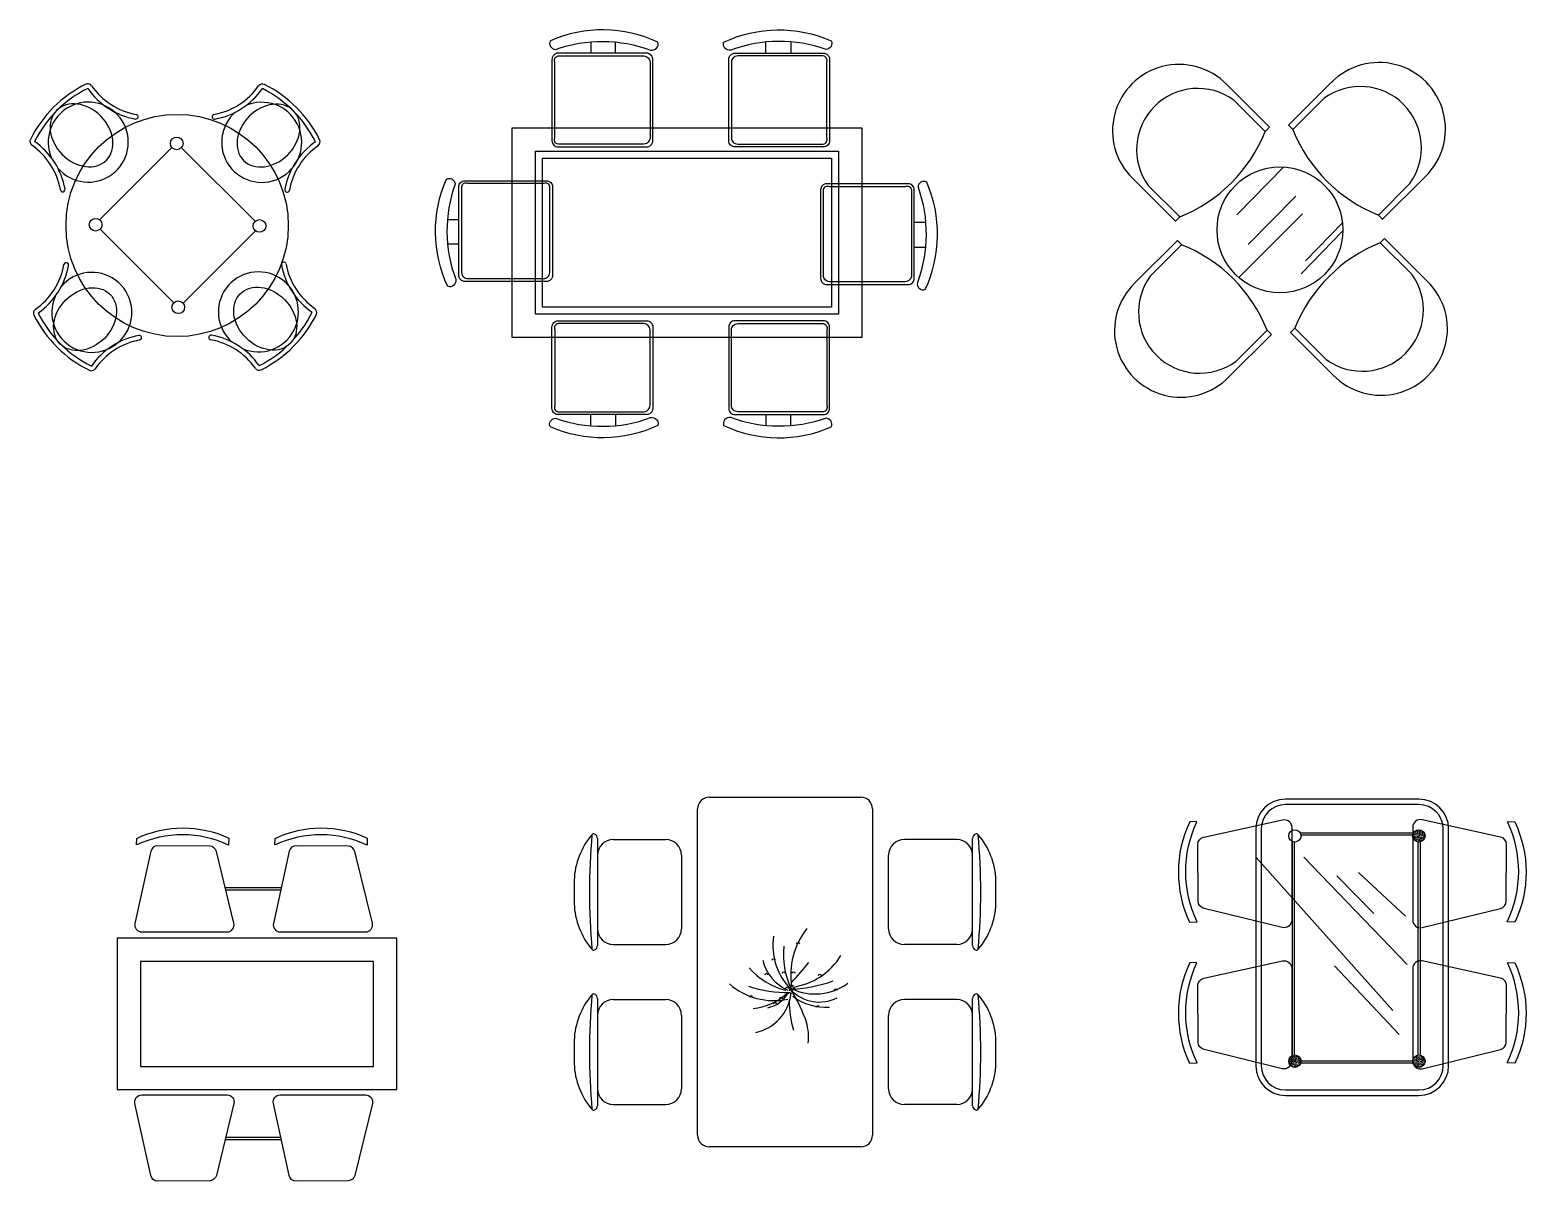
# Model space of a CAD drawing. Header units: millimetres. Extents: x 42 to 19556, y 853 to 17555.
# Drawn here: x 211 to 6628, y 4965 to 9905 of the extents above; entities that cross this region are included whole.
import ezdxf

# ---------------------------------------------------------------- set-up
doc = ezdxf.new("R2010")
doc.units = ezdxf.units.MM
pattern_1 = [(310, (6978.103, 5865.1085), (6.65608, 0.582332), [0.69599, -7.655892]), (5, (6978.103, 5865.1085), (-1.287594, -6.980245), [0.556792, -6.124714]), (259.5486, (6978.658, 5865.157), (5.36849, -6.39791), [0.5915, -6.506507]), (313.8158, (6978.103, 5863.2525), (9.903857, 1.535995), [1.043985, -11.48384]), (263.3644, (6978.928, 5863.3805), (8.67355, -9.039686), [0.88725, -9.75976]), (8.8158, (6978.103, 5863.253), (8.67354, -9.03969), [0.83519, -9.18707]), (339, (6979.031, 5863.7165), (5.53922, 3.73625), [0.69599, -7.655892]), (34, (6979.031, 5863.7165), (2.257934, -6.729297), [0.556792, -6.124714]), (288.5486, (6979.493, 5864.028), (7.797156, -2.99304), [0.5915, -6.506507]), (322.5, (6978.1031, 5865.1085), (0.112842, -3.0892114), [0, -6.050475, 0, -6.217512, 0, -6.147913]), (352.5, (6978.103, 5865.1085), (2.441251, -3.660089), [0, -3.54491, 0, -5.911277, 0, -2.343167]), (32.5, (6976.0337, 5865.1085), (4.9538023, 0.2093063), [0, -2.319967, 0, -7.238298, 0, -9.604664]), (42.5, (6975.1057, 5865.1085), (5.411891, -0.928961), [0, -3.015957, 0, -4.806972, 0, -6.820704])]

msp = doc.modelspace()

# ---------------------------------------------------------------- hatches: boundary and pattern name
at = {"true_color": 0x000000}
h = msp.add_hatch(dxfattribs=at)
h.set_pattern_fill('AR-CONC,_I', color=18, scale=0.927987, style=2)
h.set_pattern_definition(pattern_1)
edge = h.paths.add_edge_path()
edge.add_ellipse((5636.5, 6446.6), major_axis=(18.8, 18.8), ratio=1, start_angle=-45, end_angle=315, ccw=False)
h.paths.add_polyline_path([(5592.4, 6413.8), (5594.1, 6413.8), (5594.1, 6413.2), (5592.4, 6413.2)], flags=9)
h = msp.add_hatch(dxfattribs=at)
h.set_pattern_fill('AR-CONC,_I', color=18, scale=0.927987, style=2)
h.set_pattern_definition(pattern_1)
edge = h.paths.add_edge_path()
edge.add_arc((6168.2, 6446.6), 26.6, 0, 360)
h = msp.add_hatch(dxfattribs=at)
h.set_pattern_fill('AR-CONC,_I', color=18, scale=0.927987, style=2)
h.set_pattern_definition(pattern_1)
edge = h.paths.add_edge_path()
edge.add_arc((5636.5, 5480.1), 26.6, 0, 360)
h = msp.add_hatch(dxfattribs=at)
h.set_pattern_fill('AR-CONC,_I', color=18, scale=0.927987, style=2)
h.set_pattern_definition(pattern_1)
edge = h.paths.add_edge_path()
edge.add_arc((6168.2, 5480.1), 26.6, 0, 360)

# ---------------------------------------------------------------- linework, layer by layer
at = {"color": 18, "true_color": 0x000000}
for p, q in [((5527.3, 9487.3), (5344, 9670.5)), ((5609.5, 9495.6), (5792.8, 9678.9)), ((5509, 9468.9), (5374.3, 9603.6)), ((5762.5, 9612), (5627.9, 9477.3)), ((5527.7, 9487.8), (5509.4, 9469.5)), ((5627.9, 9477.3), (5609.5, 9495.6)), ((509.7, 9090.1), (820.1, 9401)), ((861.2, 9399.4), (1177.4, 9083.7)), ((5587.5, 9316.7), (5387.9, 9112)), ((5124.1, 9084), (4940.8, 9267.3)), ((5994.4, 9110.7), (6129.1, 9245.4)), ((6012.8, 9092.4), (6196, 9275.7)), ((5007.7, 9237), (5142.4, 9102.4)), ((5435.7, 8984.2), (5640.3, 9192)), ((5669.4, 9115.9), (5396.2, 8842.7)), ((512.6, 9050.3), (828.8, 8734.5)), ((5142.4, 9102.4), (5124.1, 9084)), ((5840.8, 9077.7), (5681.8, 8914.6)), ((6013.4, 9091.9), (5995, 9110.3)), ((1178.2, 9043.3), (868, 8732.5)), ((5132.4, 9001.8), (4949.1, 8818.5)), ((5150.7, 8983.4), (5016.1, 8848.8)), ((5131.8, 9002.2), (5150.2, 8983.9)), ((5664.1, 8858), (5842.4, 9042.3)), ((6002.8, 8991.8), (6021.1, 9010.1)), ((6137.5, 8857.1), (6002.8, 8991.8)), ((6021.1, 9010.1), (6204.4, 8826.8)), ((5535.6, 8598.6), (5352.4, 8415.3)), ((5382.6, 8482.2), (5517.3, 8616.9)), ((5517.3, 8616.9), (5535.6, 8598.6)), ((5617.4, 8606.3), (5635.8, 8624.6)), ((5617.9, 8606.9), (5801.2, 8423.6)), ((5636.2, 8625.2), (5770.9, 8490.6)), ((3125, 6612.4), (3775, 6612.4)), ((3075, 5162.4), (3075, 6562.4)), ((3825, 6562.4), (3825, 5162.4)), ((6168.7, 6604.1), (5596, 6604.1)), ((6168.7, 6580.9), (5596, 6580.9)), ((2645.7, 6435.8), (2645.7, 5975.8)), ((2713.2, 6430.8), (2938.2, 6430.8)), ((4186.7, 6430.8), (3961.7, 6430.8)), ((4254.2, 5975.8), (4254.2, 6435.8)), ((5468.9, 6477), (5468.9, 5460.3)), ((5492.1, 6477), (5492.1, 5460.3)), ((5626, 5508.7), (5626, 6421.9)), ((5635.3, 5508.7), (5635.3, 6421.9)), ((5664, 6459.9), (6141.1, 6459.9)), ((5664, 6450.6), (6141.1, 6450.6)), ((6164.1, 6421.9), (6164.1, 5508.7)), ((6173.3, 6421.9), (6173.3, 5508.7)), ((6272.6, 5460.3), (6272.6, 6477)), ((6295.8, 5460.3), (6295.8, 6477)), ((3005.7, 6363.3), (3005.7, 6048.3)), ((3894.2, 6048.3), (3894.2, 6363.3)), ((6056, 5697.9), (5469.9, 6353.6)), ((5675, 6354.6), (6117.4, 5894.2)), ((6111.4, 6101.9), (5908.7, 6289.8)), ((1048.8, 6225.6), (1289.2, 6225.6)), ((2545.7, 6255.4), (2545.7, 6156.3)), ((4354.2, 6156.3), (4354.2, 6255.4)), ((5975, 6112.9), (5816.4, 6275)), ((1051.3, 6215.6), (1287, 6215.6)), ((2713.2, 5980.8), (2938.2, 5980.8)), ((4186.7, 5980.8), (3961.7, 5980.8)), ((6083.2, 5594.4), (5806.8, 5889.1)), ((2645.7, 5749), (2645.7, 5289)), ((2713.2, 5744), (2938.2, 5744)), ((4186.7, 5744), (3961.7, 5744)), ((4254.2, 5289), (4254.2, 5749)), ((3005.7, 5676.5), (3005.7, 5361.5)), ((3894.2, 5361.5), (3894.2, 5676.5)), ((2545.7, 5568.6), (2545.7, 5469.4)), ((4354.2, 5469.4), (4354.2, 5568.6)), ((6141.1, 5480), (5664, 5480)), ((6141.1, 5470.7), (5664, 5470.7)), ((5596, 5356.4), (6168.7, 5356.4)), ((5596, 5333.2), (6168.7, 5333.2)), ((2713.2, 5294), (2938.2, 5294)), ((4186.7, 5294), (3961.7, 5294)), ((1048.8, 5144), (1289.2, 5144)), ((1051.3, 5154), (1287, 5154)), ((3775, 5112.4), (3125, 5112.4))]:
    msp.add_line(p, q, dxfattribs=at)
for points in [[(2465, 9821.4, -0.175809), (2873.5, 9818.3, 0.578392), (2904.5, 9852.4, 0.214524), (2443.3, 9858.6, 0.552014), (2465, 9821.4, -0.065079)], [(3217.5, 9818.3, -0.578392), (3186.5, 9852.4, -0.214524), (3647.7, 9858.6, -0.552014), (3626, 9821.4, 0.175809), (3217.5, 9818.3)], [(2723, 9805), (2723, 9853, -0.064759)], [(3368, 9805), (3368, 9853, 0.064759)], [(2856.2, 9805), (2476.9, 9805, 0.414214), (2450.4, 9778.5), (2450.4, 9429.7, 0.414214), (2476.9, 9403.2), (2856.2, 9403.2, 0.414214), (2882.7, 9429.7), (2882.7, 9778.5, 0.414214), (2856.2, 9805)], [(3614.1, 9805, -0.414214), (3640.6, 9778.5), (3640.6, 9429.7, -0.414214), (3614.1, 9403.2), (3234.8, 9403.2, -0.414214), (3208.3, 9429.7), (3208.3, 9778.5, -0.414214), (3234.8, 9805), (3614.1, 9805)], [(2037.5, 8834.8, -0.578392), (2003.5, 8803.9, -0.214524), (1997.3, 9265.1, -0.552014), (2034.5, 9243.4, 0.175809), (2037.5, 8834.8)], [(2050.8, 9231.5, -0.414214), (2077.4, 9258), (2426.1, 9258, -0.414214), (2452.7, 9231.5), (2452.7, 8852.2, -0.414214), (2426.1, 8825.6), (2077.4, 8825.6, -0.414214), (2050.8, 8852.2), (2050.8, 9231.5)], [(4004, 9218.5, 0.414214), (3977.5, 9245), (3628.7, 9245, 0.414214), (3602.2, 9218.5), (3602.2, 8839.2, 0.414214), (3628.7, 8812.6), (3977.5, 8812.6, 0.414214), (4004, 8839.2), (4004, 9218.5)], [(4020.4, 9230.4, -0.175809), (4017.3, 8821.8, 0.578392), (4051.4, 8790.9, 0.214524), (4057.5, 9252.1, 0.552014), (4020.4, 9230.4, -0.065079)], [(2050.8, 8985.4), (2002.9, 8985.4, 0.064759)], [(4004, 8972.4), (4052, 8972.4, -0.064759)], [(2856.2, 8254.8), (2476.9, 8254.8, -0.414214), (2450.4, 8281.3), (2450.4, 8630, -0.414214), (2476.9, 8656.6), (2856.2, 8656.6, -0.414214), (2882.7, 8630), (2882.7, 8281.3, -0.414214), (2856.2, 8254.8)], [(3614.1, 8254.8, 0.414214), (3640.6, 8281.3), (3640.6, 8630, 0.414214), (3614.1, 8656.6), (3234.8, 8656.6, 0.414214), (3208.3, 8630), (3208.3, 8281.3, 0.414214), (3234.8, 8254.8), (3614.1, 8254.8)], [(2873.5, 8241.5, -0.578392), (2904.5, 8207.4, -0.214524), (2443.3, 8201.2, -0.552014), (2465, 8238.4, 0.175809), (2873.5, 8241.5)], [(2723, 8254.8), (2723, 8206.8, 0.064759)], [(3626, 8238.4, -0.175809), (3217.5, 8241.5, 0.578392), (3186.5, 8207.4, 0.214524), (3647.7, 8201.2, 0.552014), (3626, 8238.4, -0.065079)], [(3368, 8254.8), (3368, 8206.8, -0.064759)], [(5216.4, 6508.5), (5185.4, 6507.4, 0.22351), (5184.2, 6076.7), (5217.5, 6077.9, -0.225963), (5216.4, 6507.4, 0.224559)], [(6548.3, 6508.5), (6579.3, 6507.4, -0.22351), (6580.5, 6076.7), (6547.2, 6077.9, 0.225963), (6548.3, 6507.4, -0.224559)], [(668.4, 6407.6), (669.5, 6436, -0.22351), (1064.8, 6437.1), (1063.7, 6406.5, 0.225963), (669.5, 6407.6, -0.224559)], [(1262, 6407.6), (1263.1, 6436, -0.22351), (1658.4, 6437.1), (1657.4, 6406.5, 0.225963), (1263.1, 6407.6, -0.224559)], [(3499.5, 5982.8, -1), (3511.5, 5982.8, -1)], [(3395, 5913.5, -1), (3407, 5913.5, -1)], [(3364.8, 5850.9, -1), (3376.8, 5850.9, -1)], [(3439, 5857.5, -1), (3451, 5857.5, -1)], [(3480.2, 5857.5, -1), (3492.2, 5857.5, -1)], [(3593, 5847.6, -1), (3605, 5847.6, -1)], [(5216.4, 5903), (5185.4, 5901.8, 0.22351), (5184.2, 5471.2), (5217.5, 5472.3, -0.225963), (5216.4, 5901.8, 0.224559)], [(6548.3, 5903), (6579.3, 5901.8, -0.22351), (6580.5, 5471.2), (6547.2, 5472.3, 0.225963), (6548.3, 5901.8, -0.224559)], [(3452.7, 5791.5, -1), (3464.7, 5791.5, -1)], [(3469.3, 5781.6, -1), (3481.3, 5781.6, -1)], [(3472, 5801.4, -1), (3484, 5801.4, -1)], [(3483, 5788.2, -1), (3495, 5788.2, -1)], [(3661.7, 5784.9, -1), (3673.7, 5784.9, -1)], [(3298.8, 5755.2, -1), (3310.8, 5755.2, -1)], [(3400.5, 5725.5, -1), (3412.5, 5725.5, -1)], [(3428, 5748.6, -1), (3440, 5748.6, -1)], [(3463.7, 5768.4, -1), (3475.8, 5768.4, -1)], [(3584.7, 5712.3, -1), (3596.7, 5712.3, -1)]]:
    msp.add_lwpolyline(points, format="xyb", dxfattribs=at)
for points in [[(2616.8, 9853.9), (2616.8, 9805)], [(3474.2, 9853.9), (3474.2, 9805)], [(2002, 9091.6), (2050.8, 9091.6)], [(4052.9, 9078.6), (4004, 9078.6)], [(2616.8, 8205.9), (2616.8, 8254.8)], [(3474.2, 8205.9), (3474.2, 8254.8)]]:
    msp.add_lwpolyline(points, dxfattribs=at)
for points in [[(2477.1, 9793.1), (2844.2, 9793.1, -0.414214), (2870.8, 9766.5), (2870.8, 9441.7, -0.414214), (2844.2, 9415.2), (2477.1, 9415.2, -0.512069), (2462.3, 9441.7), (2462.3, 9766.5, -0.512069)], [(3613.9, 9793.1), (3246.8, 9793.1, 0.414214), (3220.2, 9766.5), (3220.2, 9441.7, 0.414214), (3246.8, 9415.2), (3613.9, 9415.2, 0.512069), (3628.7, 9441.7), (3628.7, 9766.5, 0.512069)], [(2062.8, 9231.3), (2062.8, 8864.1, 0.414214), (2089.3, 8837.6), (2414.2, 8837.6, 0.414214), (2440.7, 8864.1), (2440.7, 9231.3, 0.512069), (2414.2, 9246), (2089.3, 9246, 0.512069)], [(3992.1, 9218.3), (3992.1, 8851.1, -0.414214), (3965.5, 8824.6), (3640.7, 8824.6, -0.414214), (3614.2, 8851.1), (3614.2, 9218.3, -0.512069), (3640.7, 9233), (3965.5, 9233, -0.512069)], [(2477.1, 8266.7), (2844.2, 8266.7, 0.414214), (2870.8, 8293.2), (2870.8, 8618.1, 0.414214), (2844.2, 8644.6), (2477.1, 8644.6, 0.512069), (2462.3, 8618.1), (2462.3, 8293.2, 0.512069)], [(3613.9, 8266.7), (3246.8, 8266.7, -0.414214), (3220.2, 8293.2), (3220.2, 8618.1, -0.414214), (3246.8, 8644.6), (3613.9, 8644.6, -0.512069), (3628.7, 8618.1), (3628.7, 8293.2, -0.512069)], [(5221.9, 6166.5), (5220, 6409.7, -0.354445), (5245.7, 6441.8), (5583, 6515.9, -0.479008), (5622.7, 6484), (5622.7, 6085, -0.486085), (5582.3, 6053.3), (5246.9, 6135, -0.343643)], [(6542.8, 6166.5), (6544.7, 6409.7, 0.354445), (6519, 6441.8), (6181.7, 6515.9, 0.479008), (6142, 6484), (6142, 6085, 0.486085), (6182.4, 6053.3), (6517.9, 6135, 0.343643)], [(982.4, 6402.5), (759.2, 6404.2, 0.354445), (729.6, 6380.7), (661.7, 6071, 0.479008), (691, 6034.6), (1057.2, 6034.6, 0.486085), (1086.3, 6071.7), (1011.3, 6379.6, 0.343643)], [(1576, 6402.5), (1352.8, 6404.2, 0.354445), (1323.2, 6380.7), (1255.3, 6071, 0.479008), (1284.6, 6034.6), (1650.8, 6034.6, 0.486085), (1679.9, 6071.7), (1604.9, 6379.6, 0.343643)], [(5221.9, 5561), (5220, 5804.1, -0.354445), (5245.7, 5836.3), (5583, 5910.3, -0.479008), (5622.7, 5878.4), (5622.7, 5479.5, -0.486085), (5582.3, 5447.7), (5246.9, 5529.5, -0.343643)], [(6542.8, 5561), (6544.7, 5804.1, 0.354445), (6519, 5836.3), (6181.7, 5910.3, 0.479008), (6142, 5878.4), (6142, 5479.5, 0.486085), (6182.4, 5447.7), (6517.9, 5529.5, 0.343643)], [(982.4, 4967.1), (759.2, 4965.4, -0.354445), (729.6, 4988.9), (661.7, 5298.6, -0.479008), (691, 5335), (1057.2, 5335, -0.486085), (1086.3, 5297.9), (1011.3, 4990, -0.343643)], [(1576, 4967.1), (1352.8, 4965.4, -0.354445), (1323.2, 4988.9), (1255.3, 5298.6, -0.479008), (1284.6, 5335), (1650.8, 5335, -0.486085), (1679.9, 5297.9), (1604.9, 4990, -0.343643)]]:
    msp.add_lwpolyline(points, format="xyb", close=True, dxfattribs=at)
for points in [[(2279.4, 9484.7), (3779.4, 9484.7), (3779.4, 8584.7), (2279.4, 8584.7)], [(2379.4, 9384.7), (3679.4, 9384.7), (3679.4, 8684.7), (2379.4, 8684.7)], [(2409.4, 9354.7), (3649.4, 9354.7), (3649.4, 8714.7), (2409.4, 8714.7)], [(584.9, 6007.7), (584.9, 5357.7), (1784.9, 5357.7), (1784.9, 6007.7)], [(684.9, 5907.7), (684.9, 5457.7), (1684.9, 5457.7), (1684.9, 5907.7)]]:
    msp.add_lwpolyline(points, close=True, dxfattribs=at)
for centre, radius in [((842.8, 9065.8), 476.7), ((841.3, 9418), 27.2), ((5572.6, 9047.1), 270), ((492.7, 9068.8), 27.2), ((1196, 9063.8), 27.2), ((847.4, 8714.7), 27.2), ((5636.5, 6446.6), 26.6), ((6168.2, 6446.6), 26.6), ((5636.5, 5480.1), 26.6), ((6168.2, 5480.1), 26.6)]:
    msp.add_circle(centre, radius, dxfattribs=at)
for centre, radius, start, end in [((5139.5, 9471.8), 285.1, 44.18628, 225.81372), ((5997.3, 9480.1), 285.1, 314.18628, 135.81372), ((686.7, 9197.7), 529.8, 116.46064, 153.36183), ((686.7, 9197.7), 509.8, 116.46064, 153.36183), ((459, 9652.2), 21.6, 38.29279, 112.9474), ((721.1, 9835.8), 318.5, 214.77955, 259.5551), ((721.1, 9835.8), 298.5, 214.77955, 259.5551), ((947.3, 9835.8), 298.5, 280.26736, 325.04291), ((947.3, 9835.8), 318.5, 280.26736, 325.04291), ((1208.8, 9651.3), 21.6, 66.87507, 141.52967), ((979.7, 9197.6), 509.8, 26.46064, 63.36183), ((979.7, 9197.6), 529.8, 26.46064, 63.36183), ((5219.9, 9391.4), 262.4, 53.95807, 216.04193), ((5916.9, 9399.8), 262.4, 323.95807, 126.04193), ((461.7, 9423.5), 171.7, 220.55863, 203.43326), ((1205.4, 9422.6), 171.7, 130.55863, 113.43326), ((665.2, 9532.5), 10, 259.5551, 79.5551), ((1002.3, 9532.2), 10, 100.26736, 280.26736), ((232.9, 9426.8), 21.6, 156.87507, 231.52967), ((1434.2, 9425.2), 21.6, 308.29279, 22.9474), ((4898, 9713.4), 658.1, 291.80412, 338.19588), ((6238.9, 9721.7), 658.1, 201.80412, 248.19588), ((48.5, 9165.3), 298.5, 10.26736, 55.04291), ((48.5, 9165.3), 318.5, 10.26736, 55.04291), ((1617.8, 9163.2), 318.5, 124.77955, 169.5551), ((1617.8, 9163.2), 298.5, 124.77955, 169.5551), ((352, 9220.3), 10, 190.26736, 10.26736), ((1314.4, 9219.1), 10, 169.5551, 349.5551), ((4906.3, 8372.4), 658.1, 21.80412, 68.19588), ((6247.2, 8380.8), 658.1, 111.80412, 158.19588), ((63.4, 8950.5), 298.5, 305.0481, 349.82365), ((63.4, 8950.5), 318.5, 305.0481, 349.82365), ((477, 8693), 171.7, 156.65775, 139.53238), ((367, 8896), 10, 349.82365, 169.82365), ((1191.3, 8695), 171.7, 246.65775, 229.53238), ((1300, 8898.7), 10, 10.5359, 190.5359), ((1603.2, 8955.1), 318.5, 190.5359, 235.31145), ((1603.2, 8955.1), 298.5, 190.5359, 235.31145), ((5925.3, 8702.7), 262.4, 233.95807, 36.04193), ((5147.9, 8614), 285.1, 134.18628, 315.81372), ((5228.2, 8694.4), 262.4, 143.95807, 306.04193), ((6005.7, 8622.4), 285.1, 224.18628, 45.81372), ((248.3, 8689.3), 21.6, 128.56134, 203.21594), ((701.7, 8919.1), 529.8, 206.72918, 243.63037), ((701.7, 8919.1), 509.8, 206.72918, 243.63037), ((965.2, 8919.7), 509.8, 296.72918, 333.63037), ((965.2, 8919.7), 529.8, 296.72918, 333.63037), ((1420, 8692.8), 21.6, 337.14361, 51.79821), ((737.1, 8281.1), 318.5, 100.5359, 145.31145), ((737.1, 8281.1), 298.5, 100.5359, 145.31145), ((680.7, 8584.3), 10, 280.5359, 100.5359), ((988.3, 8585.1), 10, 79.82365, 259.82365), ((933.8, 8281.5), 298.5, 35.0481, 79.82365), ((933.8, 8281.5), 318.5, 35.0481, 79.82365), ((474.7, 8464.3), 21.6, 247.14361, 321.79821), ((1195, 8466.3), 21.6, 218.56134, 293.21594), ((3125, 6562.4), 50, 90, 180), ((3775, 6562.4), 50, 0, 90), ((5596, 6477), 127.1, 90, 180), ((5596, 6477), 103.9, 90, 180), ((6168.7, 6477), 127.1, 0, 90), ((6168.7, 6477), 103.9, 0, 90), ((2861.1, 6245.7), 315.6, 139.27346, 178.23486), ((5323.5, 6205.8), 2712.7, 174.8023, 185.1977), ((2629.5, 6445.1), 10, 67.33001, 139.27346), ((2625.7, 6435.8), 20, 0, 67.33001), ((2713.2, 6363.3), 67.5, 90, 180), ((2938.2, 6363.3), 67.5, 0, 90), ((3961.7, 6363.3), 67.5, 90, 180), ((4186.7, 6363.3), 67.5, 0, 90), ((4274.2, 6435.8), 20, 112.66999, 180), ((4270.4, 6445.1), 10, 40.72654, 112.66999), ((1576.4, 6205.8), 2712.7, 354.8023, 5.1977), ((4038.8, 6245.7), 315.6, 1.76514, 40.72654), ((2861.1, 6166), 315.6, 181.76514, 220.72654), ((4038.8, 6166), 315.6, 319.27346, 358.23486), ((2713.2, 6048.3), 67.5, 180, 270), ((2938.2, 6048.3), 67.5, 270, 0), ((3799.4, 5847.6), 325.2, 141.76672, 188.75042), ((3961.7, 6048.3), 67.5, 180, 270), ((4186.7, 6048.3), 67.5, 270, 0), ((2625.7, 5975.8), 20, 292.66999, 0), ((3657.3, 5973.5), 259.7, 170.62378, 225.51394), ((3788.6, 5937), 345.5, 174.03628, 204.91124), ((4274.2, 5975.8), 20, 180, 247.33001), ((2629.5, 5966.6), 10, 220.72654, 292.66999), ((3539.2, 5958.6), 190.4, 193.70466, 245.90442), ((2162.1, 7031.3), 1790, 317.3201, 320.95123), ((3444.2, 6082.7), 287.3, 277.86221, 328.68495), ((4270.4, 5966.6), 10, 247.33001, 319.27346), ((3519, 6068.6), 291.3, 220.22337, 256.95476), ((3403.4, 6032.3), 292.8, 229.01847, 281.44845), ((3455.1, 6277.1), 502.4, 251.271, 271.67144), ((3442.6, 6429.9), 642.2, 272.17563, 289.4751), ((2780.7, 5370.7), 810.4, 19.63899, 31.01272), ((3596.5, 5902.3), 168.8, 224.08983, 297.00914), ((3579.9, 6002.6), 234.4, 244.23674, 306.67687), ((2861.1, 5558.9), 315.6, 139.27346, 178.23486), ((5323.5, 5519), 2712.7, 174.8023, 185.1977), ((2629.5, 5758.2), 10, 67.33001, 139.27346), ((2625.7, 5749), 20, 0, 67.33001), ((2713.2, 5676.5), 67.5, 90, 180), ((2938.2, 5676.5), 67.5, 0, 90), ((3285.4, 5963), 258.8, 276.1376, 311.2419), ((3284.1, 5791.9), 192.6, 281.97164, 353.00955), ((3351, 5832.7), 126.2, 281.54208, 331.10988), ((3956.8, 5749.6), 489.9, 180.88949, 196.14388), ((3623.5, 5944.5), 232.8, 233.04416, 274.12594), ((3961.7, 5676.5), 67.5, 90, 180), ((4186.7, 5676.5), 67.5, 0, 90), ((4274.2, 5749), 20, 112.66999, 180), ((4270.4, 5758.2), 10, 40.72654, 112.66999), ((4038.8, 5558.9), 315.6, 1.76514, 40.72654), ((1576.4, 5519), 2712.7, 354.8023, 5.1977), ((3331.6, 5582), 219.3, 353.51862, 17.05436), ((2861.1, 5479.2), 315.6, 181.76514, 220.72654), ((4038.8, 5479.2), 315.6, 319.27346, 358.23486), ((5596, 5460.3), 127.1, 180, 270), ((5596, 5460.3), 103.9, 180, 270), ((6168.7, 5460.3), 103.9, 270, 0), ((6168.7, 5460.3), 127.1, 270, 0), ((2713.2, 5361.5), 67.5, 180, 270), ((2938.2, 5361.5), 67.5, 270, 0), ((3961.7, 5361.5), 67.5, 180, 270), ((4186.7, 5361.5), 67.5, 270, 0), ((2629.5, 5279.8), 10, 220.72654, 292.66999), ((2625.7, 5289), 20, 292.66999, 0), ((4274.2, 5289), 20, 180, 247.33001), ((4270.4, 5279.8), 10, 247.33001, 319.27346), ((3125, 5162.4), 50, 180, 270), ((3775, 5162.4), 50, 270, 0)]:
    msp.add_arc(centre, radius, start, end, dxfattribs=at)
at = {"color": 18, "true_color": 0x000000, "extrusion": (0, 0, -1)}
for centre, major_axis in [((432.6, 9452.7), (106.6, -107)), ((1234.6, 9451.7), (-107, -106.6))]:
    msp.add_ellipse(centre, major_axis=major_axis, ratio=0.772727, dxfattribs=at)
at = {"color": 18, "true_color": 0x000000}
for centre, major_axis in [((447.9, 8663.8), (106.5, 107.1)), ((1220.5, 8666), (-107.1, 106.5))]:
    msp.add_ellipse(centre, major_axis=major_axis, ratio=0.772727, dxfattribs=at)

doc.saveas('drawing.dxf')
